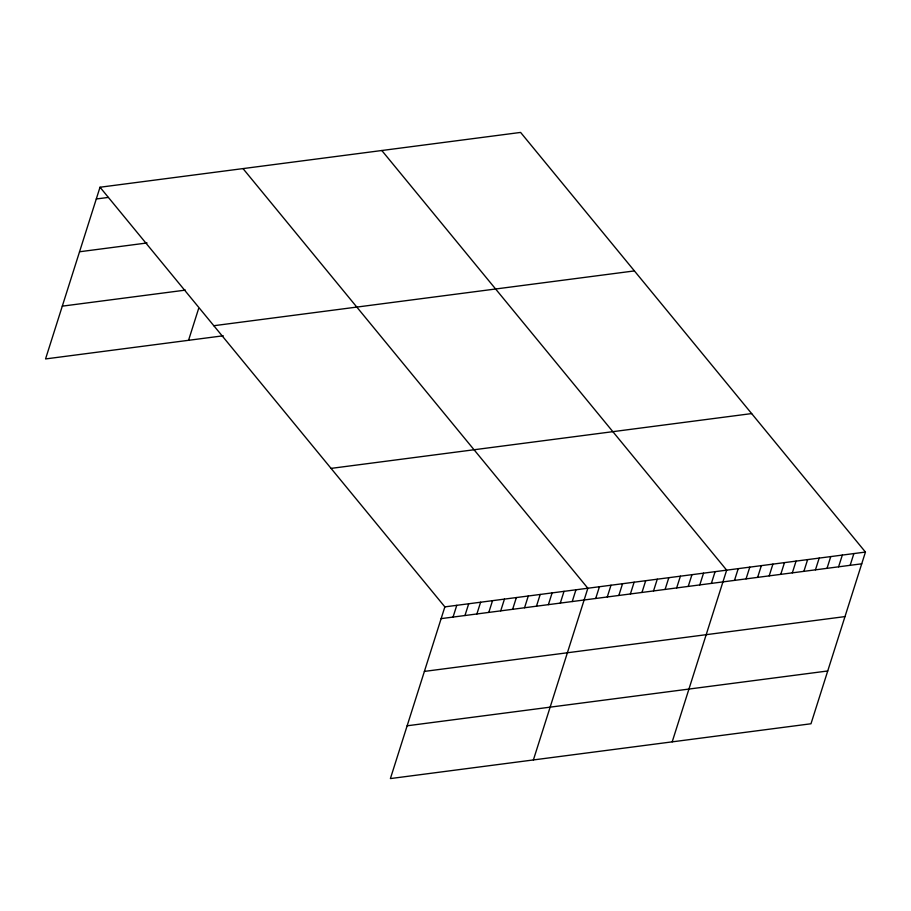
<?xml version="1.0" encoding="UTF-8"?>
<svg xmlns="http://www.w3.org/2000/svg" width="911" height="911" viewBox="0 0 911 911"><rect width="100%" height="100%" fill="white"/><g stroke="black" fill="none" stroke-linecap="round" stroke-linejoin="round"><path stroke-width="1.37" d="M100.016 187.233L444.864 606.874L390.398 778.575L810.984 723.767L865.45 552.066L520.602 132.425L100.016 187.233L45.55 358.934L223.252 335.783M188.554 340.304L198.598 308.635M453.052 617.066L456.775 605.325M464.963 615.517L468.698 603.765M476.886 613.968L480.609 602.217M488.797 612.408L492.532 600.668M500.72 610.86L504.443 599.108M512.631 609.3L516.366 597.559M524.554 607.751L528.278 595.999M536.465 606.202L540.2 594.45M548.388 604.642L552.112 592.902M560.299 603.093L564.023 591.341M572.222 601.545L575.946 589.793M533.39 759.945L587.857 588.244L243.021 168.603M595.703 598.481L599.427 586.73M607.273 596.967L610.996 585.226M618.831 595.464L622.555 583.712M630.401 593.961L634.124 582.209M641.97 592.446L645.694 580.706M653.529 590.943L657.264 579.191M665.098 589.44L668.822 577.688M676.668 587.925L680.392 576.185M688.226 586.422L691.961 574.67M699.796 584.908L703.52 573.167M711.366 583.404L715.089 571.664M672.193 741.85L726.659 570.149L381.811 150.509M734.494 580.387L738.217 568.646M746.063 578.884L749.787 567.132M757.633 577.38L761.357 565.629M769.191 575.866L772.915 564.125M780.761 574.363L784.485 562.611M792.331 572.86L796.055 561.108M803.889 571.345L807.624 559.605M815.459 569.842L819.183 558.09M827.029 568.327L830.752 556.587M838.587 566.824L842.322 555.072M850.157 565.321L853.88 553.569M96.293 198.985L108.204 197.436M79.542 251.766L147.07 242.964M62.29 306.153L185.434 290.108M213.812 325.717L634.409 270.909M331.057 468.391L751.655 413.583M444.864 606.874L865.45 552.066M441.14 618.626L861.726 563.807M424.389 671.407L844.975 616.599M407.137 725.794L827.723 670.974"/></g></svg>
